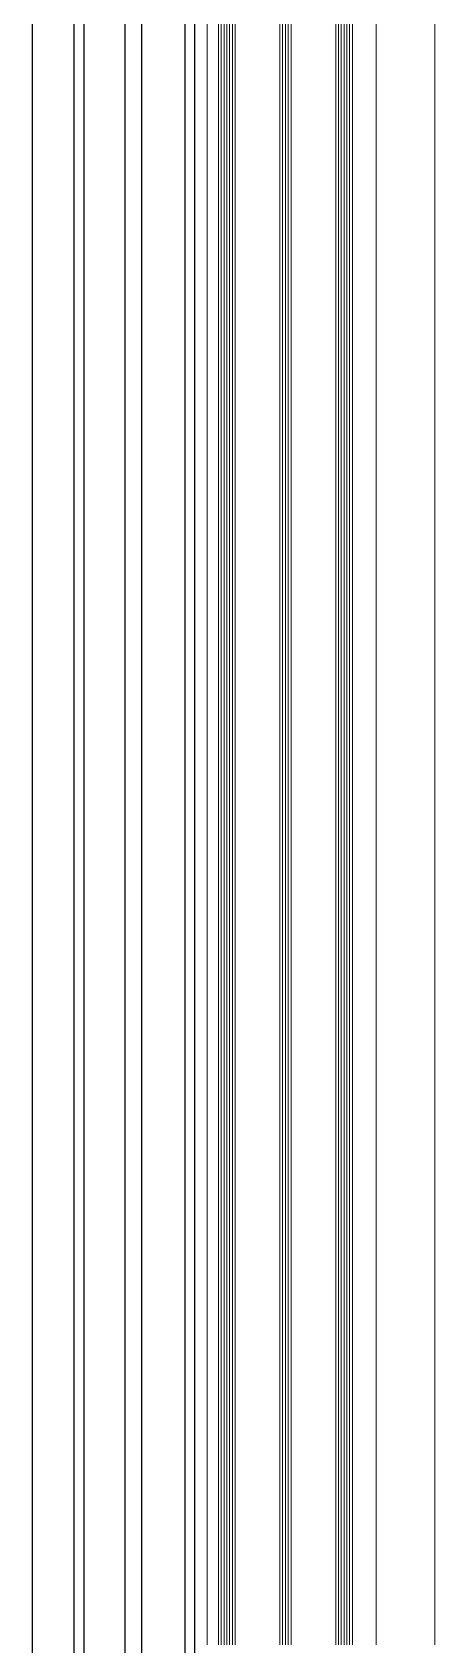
# Model space of a CAD drawing. Header units: millimetres. Extents: x 0 to 7790, y 0 to 17467.
# Drawn here: x 3070 to 3215, y 6276 to 6853 of the extents above; entities that cross this region are included whole.
import ezdxf

# ---------------------------------------------------------------- set-up
doc = ezdxf.new("R2010")
doc.units = ezdxf.units.MM
doc.layers.get('0').update_dxf_attribs({"lineweight": 15})
for name, color, linetype, lineweight in [('_MB_kreskowanie_szklo_0.09', 157, 'Continuous', 9), ('_MB_profile_0.25', 7, 'Continuous', 25), ('_MB_szklo_0.15', 142, 'Continuous', 15), ('_MB_widokowa_0.15', 153, 'Continuous', 15)]:
    doc.layers.add(name, color=color, linetype=linetype, lineweight=lineweight)

# ---------------------------------------------------------------- blocks, each defined once
blk = doc.blocks.new('*U274')
at = {"layer": '_MB_kreskowanie_szklo_0.09'}
for points in [[(991.87, -1), (0, -1)], [(991.87, -2), (0, -2)], [(991.87, -3), (0, -3)], [(991.87, -4), (0, -4)], [(991.87, -5), (0, -5)], [(991.87, -23), (0, -23)], [(991.87, -24), (0, -24)], [(991.87, -25), (0, -25)], [(991.87, -43), (0, -43)], [(991.87, -44), (0, -44)], [(991.87, -45), (0, -45)], [(991.87, -46), (0, -46)], [(991.87, -47), (0, -47)]]:
    blk.add_lwpolyline(points, dxfattribs=at)
at = {"layer": '_MB_szklo_0.15'}
for points in [[(991.87, 0), (0, 0), (0, -6), (991.87, -6)], [(991.87, -22), (0, -22), (0, -26), (991.87, -26)], [(991.87, -42), (0, -42), (0, -48), (991.87, -48)]]:
    blk.add_lwpolyline(points, dxfattribs=at)
blk = doc.blocks.new('*U275')
at = {"layer": '_MB_widokowa_0.15'}
for points in [[(0, 86), (-976.37, 86)], [(0, 65), (-976.37, 65)], [(-0.5, 4.5), (-976.37, 4.5)], [(0, 0), (-976.37, 0)]]:
    blk.add_lwpolyline(points, dxfattribs=at)
blk = doc.blocks.new('*U396')
at = {"layer": '_MB_profile_0.25'}
for points in [[(0, -1091.17), (0, 0), (43.3, 0), (43.3, -1091.17)], [(3.6, 0), (3.6, -1091.17)], [(18.9, -1091.17), (18.9, 0)], [(25, 0), (25, -1091.17)], [(39.6, -1091.17), (39.6, 0)]]:
    blk.add_lwpolyline(points, dxfattribs=at)

msp = doc.modelspace()

# ---------------------------------------------------------------- linework, layer by layer
at = {"layer": '_MB_profile_0.25'}
msp.add_lwpolyline([(3070.28, 7185.444), (3070.28, 6088.06)], dxfattribs=at)

# ---------------------------------------------------------------- block references
at = {"xscale": -1}
msp.add_blockref('*U396', (3128.5, 7185.444), dxfattribs=at)
for name, p, rotation in [('*U274', (3137, 7267.5), 90), ('*U275', (3128.5, 7252), 270)]:
    msp.add_blockref(name, p, dxfattribs=dict(at, rotation=rotation))

doc.saveas('drawing.dxf')
